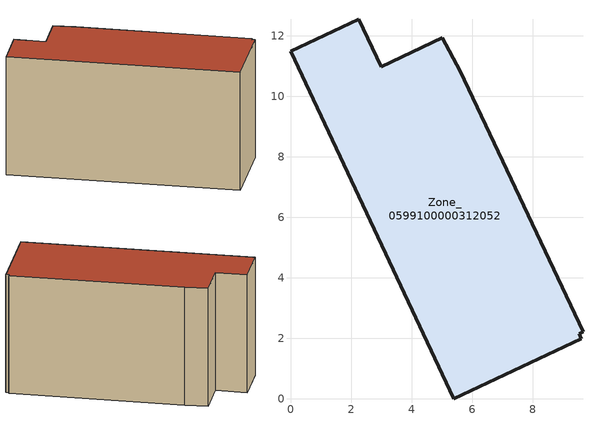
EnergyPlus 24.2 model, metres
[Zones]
Zone_0599100000312052
 floor ground (C_G): 3,10.98 5.01,11.94 5.61,10.83 9.66,2.21 9.54,2.16 9.61,1.99 5.4,0 0,11.48 2.25,12.55 z0
 wall outside (C_F): 5.01,11.94 3,10.98 2.25,12.55 0,11.48 5.4,0 9.61,1.99 9.54,2.16 9.66,2.21 5.61,10.83 5.01,11.94 z0:6.79
 roof outside (C_R): 5.4,0 9.61,1.99 9.54,2.16 9.66,2.21 5.61,10.83 5.01,11.94 3,10.98 2.25,12.55 0,11.48 z6.79
[BUILDING]
Pand.0599100000312052: North Axis=0; Terrain=City; Loads Convergence Tolerance Value=0.04; Temperature Convergence Tolerance Value=0.4; Solar Distribution=FullExterior; Maximum Number of Warmup Days=25; Minimum Number of Warmup Days=1
[Site:Location]
Rotterdam.The.Hague.AP_ZH_NLD Design_Conditions: Latitude=51.96; Longitude=4.45; Time Zone=1; Elevation=-4.5
[SITE:GROUNDTEMPERATURE:BUILDINGSURFACE]
18, 18, 18, 18, 18, 18, 18, 18, 18, 18, 18, 18
[MATERIAL] Thermal Absorptance=0.9; Solar Absorptance=0.7; Visible Absorptance=0.7
Name | Roughness | Thickness | Conductivity | Density | Specific Heat
G.TI.1992-2005 | MediumSmooth | 0.15 | 0.06 | 540 | 1210
F.TI.1992-2005 | Rough | 0.3 | 0.12 | 1920 | 840
R.TI.1992-2005 | MediumRough | 0.2 | 0.08 | 1500 | 1000
[CONSTRUCTION]
C_G: G.TI.1992-2005
C_F: F.TI.1992-2005
C_R: R.TI.1992-2005
[ZONE]
Zone_0599100000312052: Type=1; Multiplier=1; Ceiling Height=Autocalculate; Volume=Autocalculate; Floor Area=autocalculate; Part of Total Floor Area=Yes
[ZONEINFILTRATION:DESIGNFLOWRATE]
Infil_Zone_0599100000312052: Zone or ZoneList or Space or SpaceList=Zone_0599100000312052; Schedule=AlwaysOn; Design Flow Rate Calculation Method=Flow/Area; Flow Rate per Floor Area=0.0015; Constant Term Coefficient=1; Temperature Term Coefficient=0; Velocity Term Coefficient=0; Velocity Squared Term Coefficient=0
[HVACTEMPLATE:ZONE:IDEALLOADSAIRSYSTEM]
Zone_0599100000312052: Maximum Heating Supply Air Temperature=50; Minimum Cooling Supply Air Temperature=13; Maximum Heating Supply Air Humidity Ratio=0.0156; Minimum Cooling Supply Air Humidity Ratio=0.0077; Heating Limit=NoLimit; Cooling Limit=NoLimit; Dehumidification Control Type=ConstantSensibleHeatRatio; Cooling Sensible Heat Ratio=0.7; Dehumidification Setpoint=60; Humidification Control Type=None; Humidification Setpoint=30; Outdoor Air Method=None; Outdoor Air Flow Rate per Person=0.00944; Outdoor Air Flow Rate per Zone Floor Area=0; Outdoor Air Flow Rate per Zone=0; Demand Controlled Ventilation Type=None; Outdoor Air Economizer Type=NoEconomizer; Heat Recovery Type=None; Sensible Heat Recovery Effectiveness=0.7; Latent Heat Recovery Effectiveness=0.65
[ZONECONTROL:THERMOSTAT]
ThermostatControl_Zone_0599100000312052: Zone or ZoneList=Zone_0599100000312052; Control Type Schedule=DualSetpointControlType; Control 1=Thermostat_Zone_0599100000312052; Temperature Difference Between Cutout And Setpoint=0
[THERMOSTATSETPOINT:DUALSETPOINT]
Thermostat_Zone_0599100000312052: Heating Setpoint Temperature Schedule=HeatingSetpoint_Zone_0599100000312052; Cooling Setpoint Temperature Schedule=CoolingSetpoint_Zone_0599100000312052
[SCHEDULE:COMPACT]
HeatingSetpoint_Zone_0599100000312052: Through: 12/31, For: AllDays, Until: 24:00, 21
CoolingSetpoint_Zone_0599100000312052: Through: 12/31, For: AllDays, Until: 24:00, 24
DualSetpointControlType: Through: 12/31, For: AllDays, Until: 24:00, 4
AlwaysOn: Through: 12/31, For: AllDays, Until: 24:00, 1
